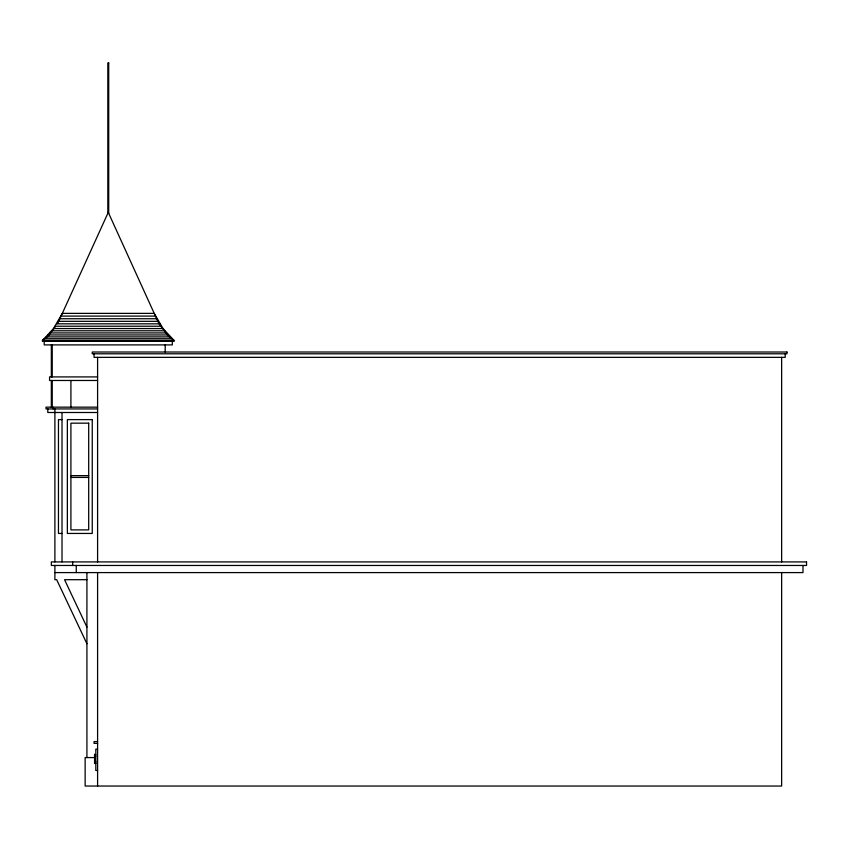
<?xml version="1.0" encoding="UTF-8"?>
<svg xmlns="http://www.w3.org/2000/svg" width="849" height="849" viewBox="0 0 849 849"><rect width="100%" height="100%" fill="white"/><g stroke="black" fill="none" stroke-linecap="round" stroke-linejoin="round"><path stroke-width="1.27" d="M57.668 323.596L108.269 212.377L158.869 323.596L168.261 335.96L174.077 340.449L174.077 341.34L42.45 341.34L42.45 340.449L53.498 328.552L62.317 313.377L154.21 313.377L163.029 328.552L174.077 340.449L42.45 340.449L48.266 335.96L55.312 326.685M61.022 316.093L155.505 316.093M59.653 318.746L156.874 318.746M58.22 321.325L158.307 321.325M56.713 323.819L159.814 323.819M55.143 326.228L161.395 326.228M53.498 328.552L163.029 328.552M51.8 330.781L164.727 330.781M50.038 332.914L166.489 332.914M48.223 334.952L168.314 334.952M46.345 336.894L170.182 336.894M44.424 338.73L172.103 338.73M97.593 376.914L49.56 376.914L49.56 380.479L97.593 380.479M97.593 407.159L46.005 407.159L46.005 408.931L97.593 408.931M97.593 412.497L47.788 412.497L47.788 408.931M62.019 419.608L58.464 419.608L58.464 533.448L62.019 533.448M70.913 475.642L88.699 475.642M70.913 477.414L88.699 477.414M54.898 572.587L802.995 572.587L802.995 565.466M86.916 579.697L64.545 579.697L86.916 627.071M97.593 741.57L94.037 741.57L94.037 743.353L97.593 743.353M97.593 749.147L95.81 749.147L95.81 770.489L97.593 770.489M94.568 754.761L95.81 754.761M94.568 756.204L95.81 756.204M95.226 757.573L85.144 757.573L85.144 786.036L781.642 786.036L781.642 572.587M94.568 761.659L95.81 761.659M94.568 762.858L95.81 762.858M94.568 763.389L95.81 763.389M86.916 643.733L56.681 579.697L54.898 579.697L54.898 565.466M785.208 353.789L785.208 357.355L94.037 357.355L94.037 353.789M781.642 357.355L781.642 561.911M172.305 340.449L172.305 344.896L44.233 344.896L44.233 340.449M165.184 344.896L165.184 352.017M97.593 357.355L97.593 561.911M97.593 572.587L97.593 786.036M94.568 754.156L94.568 763.58M86.916 572.587L86.916 757.573M76.251 565.466L76.251 572.587M72.685 561.911L72.685 565.466M70.913 380.479L70.913 407.159M62.019 412.497L62.019 561.911M54.898 408.931L54.898 561.911M53.126 407.159L53.126 408.931M52.235 344.896L52.235 376.914M52.235 380.479L52.235 407.159M51.343 344.896L51.343 376.914M51.343 380.479L51.343 407.159M108.714 62.964L107.823 62.964L107.823 213.354L108.714 213.354L108.714 62.964M786.981 352.017L92.254 352.017L92.254 353.789L786.981 353.789L786.981 352.017M92.254 419.608L67.358 419.608L67.358 533.448L92.254 533.448L92.254 419.608M88.699 423.163L70.913 423.163L70.913 529.893L88.699 529.893L88.699 423.163M806.55 561.911L51.343 561.911L51.343 565.466L806.55 565.466L806.55 561.911"/></g></svg>
